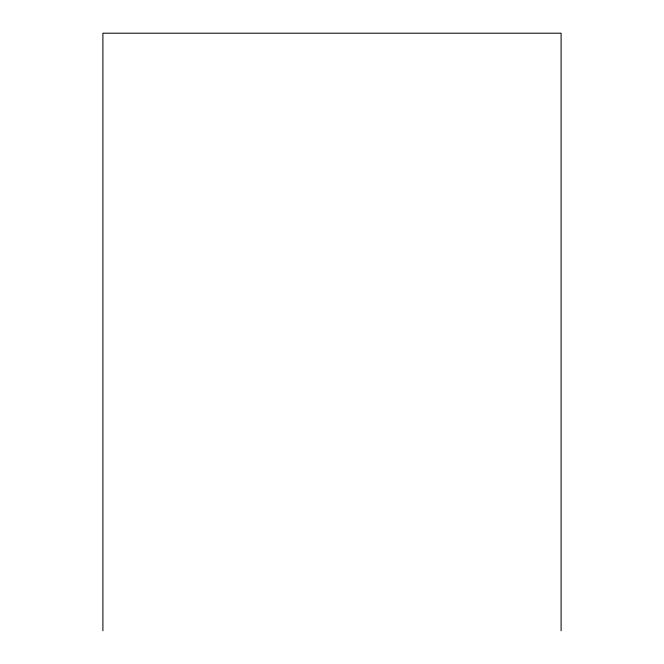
<?xml version="1.0" encoding="UTF-8"?>
<svg xmlns="http://www.w3.org/2000/svg" width="664" height="664" viewBox="0 0 664 664"><rect width="100%" height="100%" fill="white"/><g stroke="black" fill="none" stroke-linecap="round" stroke-linejoin="round"><path stroke-width="1" d="M561.097 630.8L561.097 33.2L102.903 33.2L102.903 630.8"/></g></svg>
